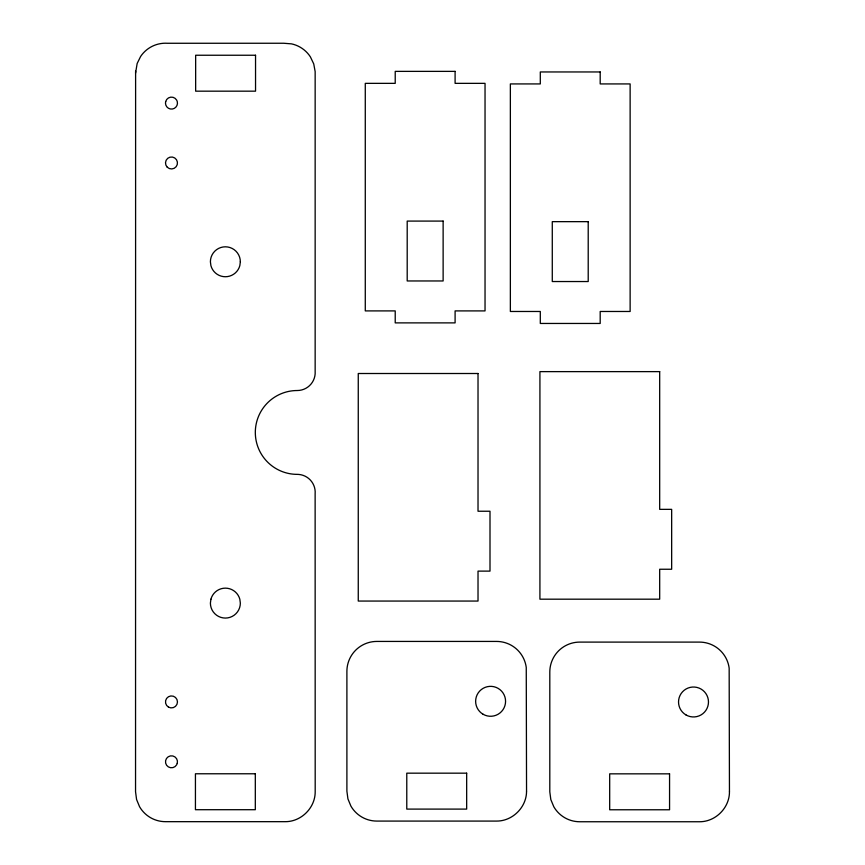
<?xml version="1.0" encoding="UTF-8"?>
<svg xmlns="http://www.w3.org/2000/svg" width="865" height="865" viewBox="0 0 865 865"><rect width="100%" height="100%" fill="white"/><g stroke="black" fill="none" stroke-linecap="round" stroke-linejoin="round"><path stroke-width="1.3" d="M135.546 73.147L137.157 63.48L140.617 56.474A29.94 29.94 0 0 1 167.496 43.272L283.698 43.25L291.494 43.866A29.94 29.94 0 0 1 310.373 56.852L313.736 63.913L315.152 71.59L315.152 373.842A17.96 17.96 0 0 1 297.236 390.526A41.92 41.92 0 0 0 255.316 432.446A41.92 41.92 0 0 0 297.236 474.366L298.76 474.431A17.96 17.96 0 0 1 315.13 493.85L315.195 791.735C315.293 807.759 301.279 821.782 285.255 821.674L165.485 821.674A29.94 29.94 0 0 1 139.557 806.71L136.573 799.487L135.546 791.735L135.61 71.146M165.691 101.54L165.485 103.086A5.99 5.99 0 0 0 172.265 109.033A5.99 5.99 0 0 0 177.26 101.54L176.665 100.102A5.99 5.99 0 0 0 165.691 101.54M240.34 261.781L239.832 265.652A14.975 14.975 0 0 1 210.909 265.652L210.4 261.781A14.975 14.975 0 0 1 225.376 246.806A14.975 14.975 0 0 1 240.34 261.781M210.909 599.229L210.4 603.11A14.975 14.975 0 0 0 225.376 618.075A14.975 14.975 0 0 0 240.34 603.11L239.832 599.229A14.975 14.975 0 0 0 210.909 599.229M526.547 791.14C526.644 807.164 512.631 821.177 496.607 821.08L376.837 821.08A29.94 29.94 0 0 1 350.909 806.104L347.925 798.882L346.897 791.14L346.897 671.37A29.94 29.94 0 0 1 376.837 641.43L496.575 641.43A29.94 29.94 0 0 1 526.255 667.466L526.547 791.14M729.455 791.81C729.552 807.834 715.539 821.847 699.515 821.75L579.745 821.75A29.94 29.94 0 0 1 553.816 806.775L550.821 799.563L549.805 791.81L549.805 672.04A29.94 29.94 0 0 1 579.745 642.1L699.482 642.1A29.94 29.94 0 0 1 729.163 668.137L729.455 791.81M177.26 763.352L176.665 764.79A5.99 5.99 0 0 1 166.577 765.233A5.99 5.99 0 0 1 170.437 755.902A5.99 5.99 0 0 1 177.26 763.352M255.543 55.241L195.652 55.241L195.652 91.171L255.543 91.171L255.543 55.241M455.098 71.373L395.219 71.373L395.219 83.354L365.279 83.354L365.279 310.903L395.219 310.903L395.219 322.883L455.098 322.883L455.098 310.903L485.038 310.903L485.038 83.354L455.098 83.354L455.098 71.373M600.191 71.957L540.301 71.957L540.301 83.927L510.361 83.927L510.361 311.476L540.301 311.476L540.301 323.456L600.191 323.456L600.191 311.476L630.131 311.476L630.131 83.927L600.191 83.927L600.191 71.957M443.129 221.083L407.199 221.083L407.199 280.963L443.129 280.963L443.129 221.083M588.211 221.656L552.281 221.656L552.281 281.536L588.211 281.536L588.211 221.656M659.681 371.626L539.922 371.626L539.922 599.185L659.681 599.185L659.681 569.246L671.662 569.246L671.662 509.355L659.681 509.355L659.681 371.626M478.021 373.507L358.261 373.507L358.261 601.056L478.021 601.056L478.021 571.116L490.001 571.116L490.001 511.237L478.021 511.237L478.021 373.507M466.668 773.169L406.777 773.169L406.777 809.099L466.668 809.099L466.668 773.169M255.316 773.775L195.436 773.775L195.436 809.705L255.316 809.705L255.316 773.775M669.564 773.84L609.684 773.84L609.684 809.77L669.564 809.77L669.564 773.84M483.113 714.274A14.975 14.975 0 0 0 505.571 701.31A14.975 14.975 0 0 0 483.113 688.345A14.975 14.975 0 0 0 483.113 714.274M686.021 714.955A14.975 14.975 0 0 0 708.478 701.991A14.975 14.975 0 0 0 686.021 689.016A14.975 14.975 0 0 0 686.021 714.955M167.248 167.204A5.99 5.99 0 0 0 177.26 164.523A5.99 5.99 0 0 0 169.929 157.192A5.99 5.99 0 0 0 167.248 167.204M168.48 707.105A5.99 5.99 0 0 0 177.466 701.915A5.99 5.99 0 0 0 168.48 696.725A5.99 5.99 0 0 0 168.48 707.105"/></g></svg>
